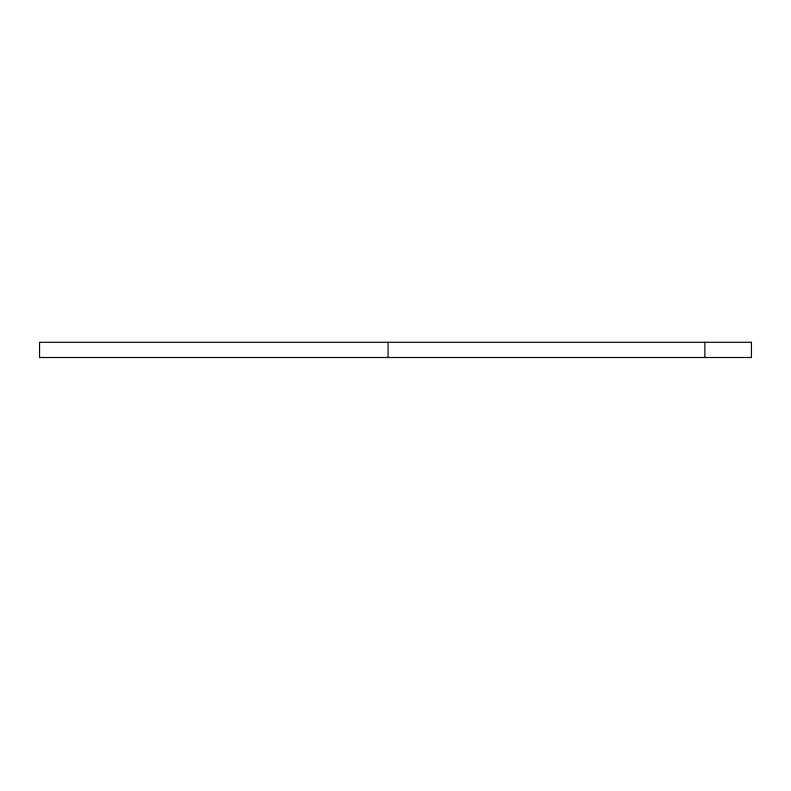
<?xml version="1.0" encoding="UTF-8"?>
<svg xmlns="http://www.w3.org/2000/svg" width="791" height="791" viewBox="0 0 791 791"><rect width="100%" height="100%" fill="white"/><g stroke="black" fill="none" stroke-linecap="round" stroke-linejoin="round"><path stroke-width="1.19" d="M704.85 342.295L704.85 357.502M388.055 342.295L388.055 357.502M751.45 342.295L39.55 342.295L39.55 357.502L751.45 357.502L751.45 342.295"/></g></svg>
